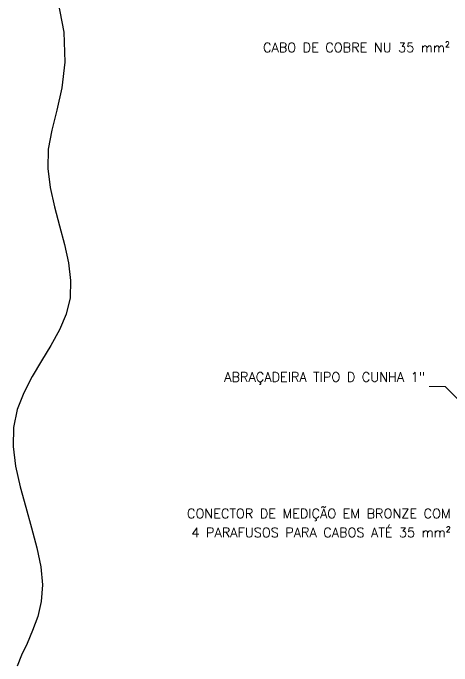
# Model space of a CAD drawing. Header units: millimetres. Extents: x 4236 to 4463, y 1839 to 1973.
# Drawn here: x 4351.02 to 4356.25, y 1877.32 to 1885.11 of the extents above; entities that cross this region are included whole.
import ezdxf
from ezdxf.enums import TextEntityAlignment as Align

# ---------------------------------------------------------------- set-up
doc = ezdxf.new("R2010")
doc.units = ezdxf.units.MM
for name, color, linetype in [('C01', 1, 'Continuous'), ('C02', 42, 'Continuous'), ('C03', 7, 'Continuous')]:
    doc.layers.add(name, color=color, linetype=linetype)
doc.styles.add('80CL', font='romans.shx', dxfattribs={"height": 2})

msp = doc.modelspace()

# ---------------------------------------------------------------- linework, layer by layer
at = {"layer": 'C01'}
msp.add_lwpolyline([(4351.1057, 1887.5506), (4351.6221, 1884.8777), (4351.6345, 1884.5196), (4351.5998, 1884.2151), (4351.5403, 1883.9501), (4351.4786, 1883.7106), (4351.4373, 1883.4825), (4351.4333, 1883.2545), (4351.4613, 1883.0253), (4351.5106, 1882.7966), (4351.5703, 1882.5698), (4351.6296, 1882.3465), (4351.6776, 1882.1282), (4351.7037, 1881.9163), (4351.6968, 1881.7124), (4351.6499, 1881.5174), (4351.5704, 1881.3288), (4351.4691, 1881.1437), (4351.3571, 1880.9591), (4351.2454, 1880.772), (4351.145, 1880.5793), (4351.0668, 1880.3782), (4351.0219, 1880.1654), (4351.0176, 1879.9393), (4351.0474, 1879.7027), (4351.101, 1879.4597), (4351.1682, 1879.2142), (4351.2387, 1878.9705), (4351.3024, 1878.7325), (4351.349, 1878.5043), (4351.3683, 1878.2899), (4351.3534, 1878.0925), (4351.3111, 1877.9115), (4351.2512, 1877.7451), (4351.1839, 1877.5918), (4351.119, 1877.45), (4351.0667, 1877.3181)], dxfattribs=at)
at = {"layer": 'C02', "lineweight": 0, "ltscale": 1.6}
for p, q in [((4356.1671, 1880.6551), (4355.9796, 1880.6551)), ((4356.1671, 1880.6551), (4355.9796, 1880.6551)), ((4356.1671, 1880.6551), (4355.9796, 1880.6551)), ((4356.8465, 1879.9756), (4356.1671, 1880.6551))]:
    msp.add_line(p, q, dxfattribs=at)

# ---------------------------------------------------------------- texts
at = {"layer": 'C03', "style": '80CL'}
for s, p in [('CABO DE COBRE NU 35 mm²', (4356.2246, 1884.6399)), ('ABRAÇADEIRA TIPO D CUNHA 1"', (4355.9311, 1880.7113)), ('CONECTOR DE MEDIÇÃO EM BRONZE COM', (4356.2344, 1879.083)), ('4 PARAFUSOS PARA CABOS ATÉ 35 mm²', (4356.2344, 1878.858))]:
    msp.add_text(s, height=0.1125, dxfattribs=at).set_placement(p, align=Align.RIGHT)

doc.saveas('drawing.dxf')
